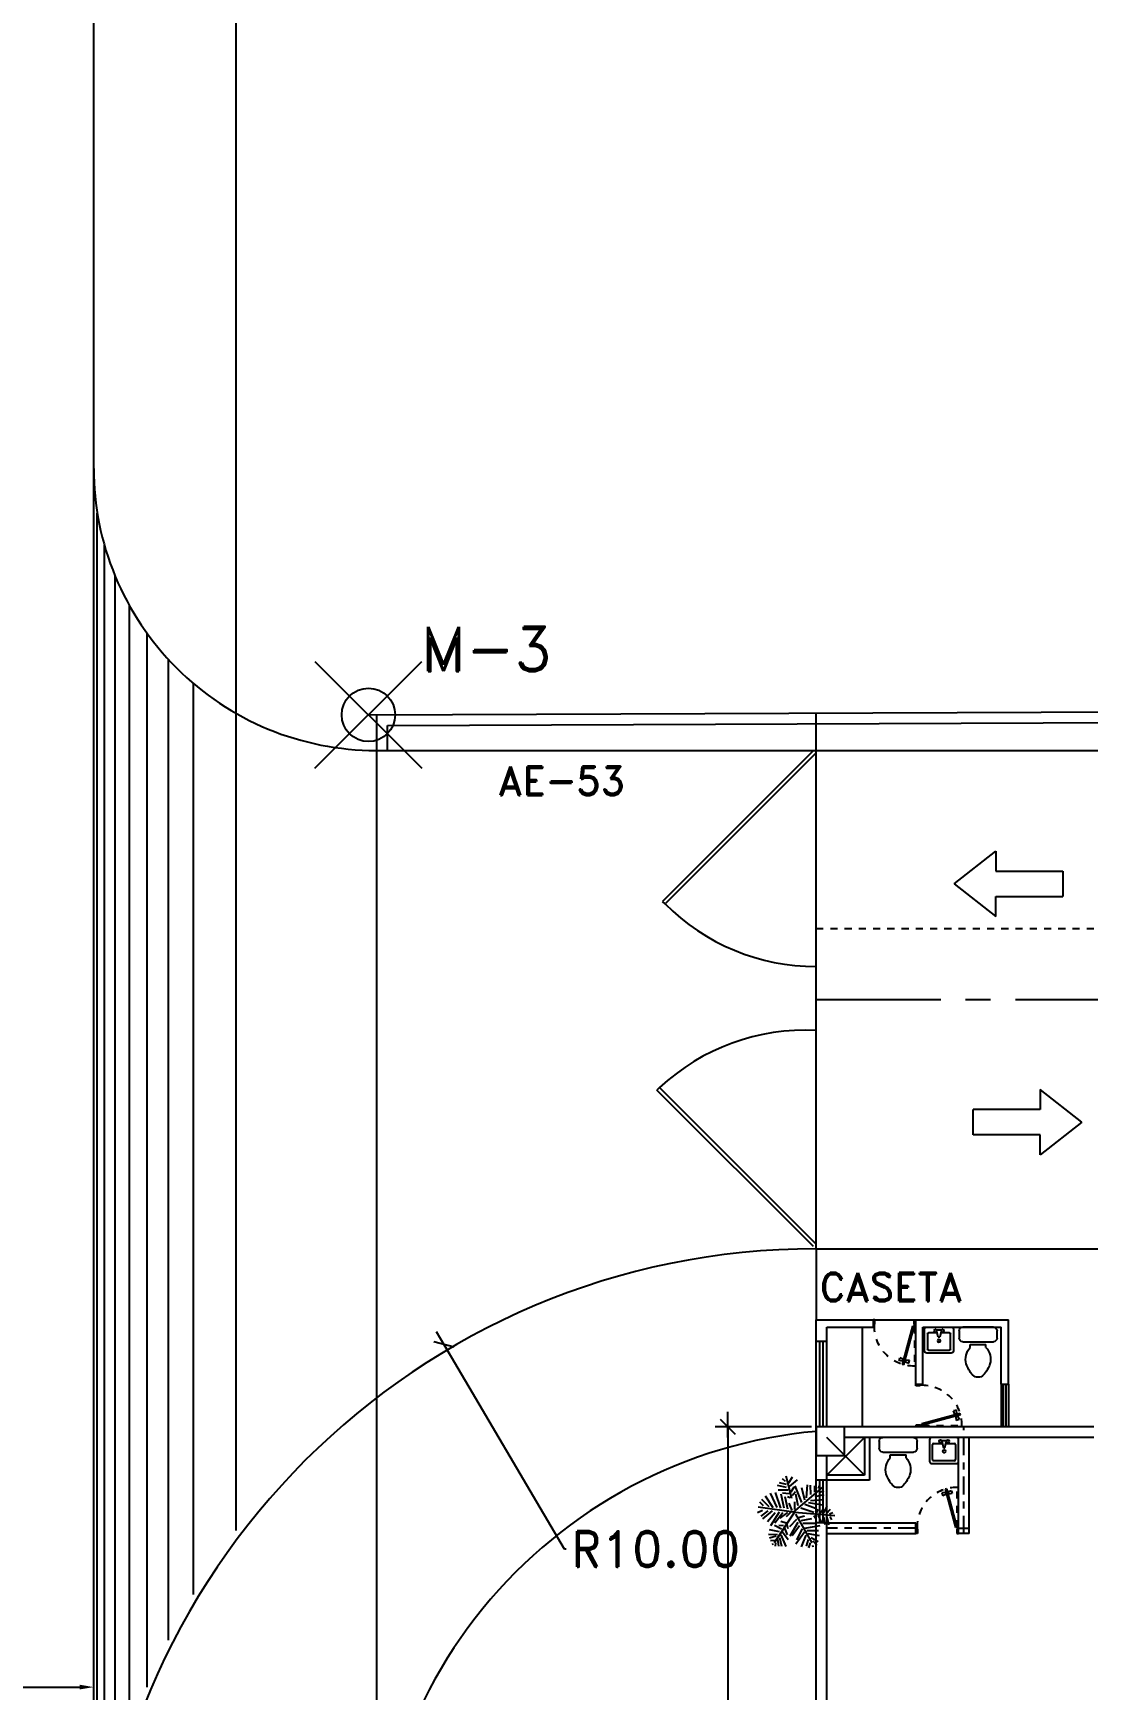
# Model space of a CAD drawing. Header units: millimetres. Extents: x 1590 to 1932, y -48 to 167.
# Drawn here: x 1619.74 to 1634.55, y 114.41 to 137.68 of the extents above; entities that cross this region are included whole.
import ezdxf

# ---------------------------------------------------------------- set-up
doc = ezdxf.new("R2010")
doc.units = ezdxf.units.MM
doc.header["$LTSCALE"] = 0.1
doc.header["$MEASUREMENT"] = 0
doc.header["$PDMODE"] = 35
doc.header["$PDSIZE"] = 0.75
for name, pattern in [('CENTER2', [1.125, 0.75, -0.125, 0.125, -0.125]), ('CENTERX2', [4, 2.5, -0.5, 0.5, -0.5]), ('DASHED', [0.75, 0.5, -0.25]), ('HIDDEN2', [0.1875, 0.125, -0.0625])]:
    doc.linetypes.add(name, pattern=pattern)
doc.layers.get('0').update_dxf_attribs({"linetype": 'CONTINUOUS'})
doc.layers.get('DEFPOINTS').update_dxf_attribs({"linetype": 'CONTINUOUS'})
for name, color, linetype in [('_KTI_CONTROL', 7, 'CONTINUOUS'), ('A-FURN-PLNT', 1, 'CONTINUOUS'), ('C-PRKG-CARS', 1, 'CONTINUOUS'), ('CALLES', 3, 'CONTINUOUS'), ('EJES', 1, 'CENTER2'), ('HATCH', 1, 'CONTINUOUS'), ('P-FIXT', 1, 'CONTINUOUS'), ('PARED', 4, 'CONTINUOUS'), ('PAREDES', 3, 'CONTINUOUS'), ('TERRENO', 4, 'CONTINUOUS'), ('TEXT', 3, 'CONTINUOUS')]:
    doc.layers.add(name, color=color, linetype=linetype)
doc.styles.add('ATT', font='txt')
doc.styles.add('ROMAND', font='romand.shx')
doc.dimstyles.new('URBA', dxfattribs={"dimtxt": 20, "dimasz": 0.5, "dimexe": 1.25, "dimexo": 0.63, "dimgap": 0.63, "dimtad": 0, "dimtih": 1, "dimtoh": 1, "dimzin": 1, "dimdsep": 46, "dimtxsty": 'ROMAND', "dimcen": 2.5, "dimclrd": 1, "dimclre": 1, "dimclrt": 3, "dimadec": 0, "dimazin": 0, "dimtfac": 1, "dimtmove": 0, "dimatfit": 3, "dimfxl": 1, "dimtvp": 1, "dimtolj": 1, "dimtzin": 1, "dimarcsym": 0})

# ---------------------------------------------------------------- blocks, each defined once
blk = doc.blocks.new('*D17')
at = {"color": 1, "linetype": 'Continuous', "lineweight": -2, "transparency": 16777216}
for p, q in [((1613.593, 101.416), (1613.593, 114.949)), ((1620.593, 101.416), (1620.593, 114.949)), ((1613.793, 114.449), (1620.393, 114.449))]:
    blk.add_line(p, q, dxfattribs=at)
at = {"color": 1, "linetype": 'Continuous', "transparency": 16777216}
for points in [[(1613.793, 114.483), (1613.793, 114.416), (1613.593, 114.449)], [(1620.393, 114.483), (1620.393, 114.416), (1620.593, 114.449)]]:
    blk.add_solid(points, dxfattribs=at)
at = {"layer": 'DEFPOINTS', "color": 0, "linetype": 'Continuous', "transparency": 16777216}
for p in [(1620.593, 114.449), (1613.593, 100.916), (1620.593, 100.916)]:
    blk.add_point(p, dxfattribs=at)
at = {"color": 3, "linetype": 'Continuous', "transparency": 16777216, "insert": (1617.093, 115.449), "char_height": 0.625, "attachment_point": 5, "style": 'ROMAND'}
blk.add_mtext('\\A1;{\\H1.000;7.00}', dxfattribs=at)
blk = doc.blocks.new('UTP1$0$DIMBLOCK')
at = {"color": 1}
blk.add_line((-7.5, 0), (10.5, 0), dxfattribs=at)
at = {"color": 4}
blk.add_line((-5.25, -5.25), (5.25, 5.25), dxfattribs=at)
blk = doc.blocks.new('*D104')
at = {"layer": 'CALLES', "color": 1, "linetype": 'Continuous', "lineweight": -2, "transparency": 16777216}
for p, q in [((1627.205, 116.389), (1625.521, 119.243)), ((1627.225, 116.389), (1627.205, 116.389))]:
    blk.add_line(p, q, dxfattribs=at)
at = {"layer": 'DEFPOINTS', "color": 0, "linetype": 'Continuous', "transparency": 16777216}
for p in [(1625.511, 119.26), (1630.593, 110.647)]:
    blk.add_point(p, dxfattribs=at)
at = {"layer": 'CALLES', "color": 1, "linetype": 'Continuous', "lineweight": -2, "transparency": 16777216, "xscale": 0.02, "yscale": 0.02, "zscale": 0.02, "rotation": 120.5416132070291}
blk.add_blockref('UTP1$0$DIMBLOCK', (1625.511, 119.26), dxfattribs=at)
at = {"layer": 'CALLES', "color": 3, "linetype": 'Continuous', "transparency": 16777216, "insert": (1628.483, 116.389), "char_height": 0.5, "attachment_point": 5, "style": 'ROMAND'}
blk.add_mtext('\\A1;R10.00', dxfattribs=at)
blk = doc.blocks.new('P-GIRO-D')
at = {"color": 2}
for p, q in [((-0.31, 0.963), (-0.389, 0.952)), ((-0.389, 0.952), (-0.371, 0.884)), ((-0.297, 0.915), (-0.371, 0.884)), ((-0.281, 1.048), (-0.31, 1.041)), ((-0.31, 1.041), (-0.069, 0.142)), ((-0.31, 0.963), (-0.297, 0.915)), ((-0.288, 0.958), (-0.307, 0.953)), ((-0.28, 0.929), (-0.299, 0.924)), ((-0.281, 1.048), (-0.04, 0.15)), ((-0.239, 0.971), (-0.259, 0.966)), ((-0.232, 0.942), (-0.251, 0.937)), ((-0.242, 0.981), (-0.167, 1.011)), ((-0.242, 0.981), (-0.229, 0.933)), ((-0.229, 0.933), (-0.149, 0.944)), ((-0.167, 1.011), (-0.149, 0.944)), ((-1, 0.15), (-0.97, 0.15)), ((-0.96, 0), (-1, 0)), ((-0.97, 0.15), (-0.97, 0.1)), ((-0.97, 0.1), (-0.96, 0.1)), ((-0.96, 0.1), (-0.96, 0)), ((-0.04, 0.15), (-0.069, 0.142)), ((-0.04, 0.1), (-0.04, 0)), ((-0.03, 0.1), (-0.04, 0.1)), ((-0.04, 0), (0, 0)), ((-0.03, 0.15), (-0.03, 0.1)), ((0, 0.15), (-0.03, 0.15))]:
    blk.add_line(p, q, dxfattribs=at)
at = {"color": 1, "linetype": 'HIDDEN2'}
blk.add_line((-0.03, 0.15), (-0.03, 1.08), dxfattribs=at)
blk.add_arc((-0.04, 0.15), 0.93, 89.3839, 180, dxfattribs=at)
blk = doc.blocks.new('15PLAV06')
at = {"color": 0, "linetype": 'ByBlock'}
for p, q in [((0, 8.5), (0, -8.5)), ((16.5, 10), (1.5, 10)), ((2, -1.5), (2, 1.5)), ((7, 0.5), (3, 1.5)), ((4, 1.25), (4, 7.25)), ((4.75, 8), (15.25, 8)), ((7, -0.5), (7, 0.5)), ((16, 7.25), (16, -7.25)), ((18, -8.5), (18, 8.5)), ((1.5, -10), (16.5, -10)), ((3, -1.5), (7, -0.5)), ((4, -7.25), (4, -1.25)), ((15.25, -8), (4.75, -8))]:
    blk.add_line(p, q, dxfattribs=at)
for centre in [(2.5, 2.5), (9.5, 0), (2.5, -2.5)]:
    blk.add_circle(centre, 1, dxfattribs=at)
for centre, radius, start, end in [((1.5, 8.5), 1.5, 90, 180), ((4.75, 7.25), 0.75, 90, 180), ((15.25, 7.25), 0.75, 0, 90), ((16.5, 8.5), 1.5, 0, 90), ((1.5, -8.5), 1.5, 180, 270), ((4.75, -7.25), 0.75, 180, 270), ((15.25, -7.25), 0.75, 270, 0), ((16.5, -8.5), 1.5, 270, 0)]:
    blk.add_arc(centre, radius, start, end, dxfattribs=at)
at = {"color": 0, "linetype": 'ByBlock', "style": 'ATT'}
for tag, p, flags in [('ITEM', (0, -20), 3), ('ROOM_NUMBER', (0, -29), 1)]:
    blk.add_attdef(tag, p, '', height=6, dxfattribs=dict(at, flags=flags))
blk = doc.blocks.new('15PTOI01')
at = {"color": 0, "linetype": 'ByBlock'}
for p, q in [((2, 10.5), (6, 10.5)), ((0, -8.5), (0, 8.5)), ((8, 8.5), (8, -8.5)), ((9.5, 4.375), (9.5, -4.375)), ((11.25, 4.375), (9.5, 4.375)), ((11.25, -4.375), (9.5, -4.375)), ((6, -10.5), (2, -10.5))]:
    blk.add_line(p, q, dxfattribs=at)
for centre, radius, start, end in [((2, 8.5), 2, 90, 180), ((6, 8.5), 2, 0, 90), ((17.766404, -2.827313), 9.712715, 75.184599, 132.137709), ((13.6875, -12.03125), 19.717859, 49.950272, 70.559965), ((23.458333, 0), 4.229167, 313.602819, 46.397181), ((2, -8.5), 2, 180, 270), ((6, -8.5), 2, 270, 0), ((17.766404, 2.827313), 9.712715, 227.862291, 284.815401), ((13.6875, 12.03125), 19.717859, 289.440035, 310.049728)]:
    blk.add_arc(centre, radius, start, end, dxfattribs=at)
at = {"color": 0, "linetype": 'ByBlock', "style": 'ATT'}
for tag, p, flags in [('ITEM', (0, -23), 3), ('ROOM_NUMBER', (0, -32), 1)]:
    blk.add_attdef(tag, p, '', height=6, dxfattribs=dict(at, flags=flags))
blk = doc.blocks.new('ss1')
at = {"layer": '_KTI_CONTROL', "color": 1}
for points in [[(0.141, 0.122, 0), (0.141, 0.122, 0), (0.141, 0.122, 0), (0.141, 0.122, 0), (0.141, 0.122, 0)], [(0.141, 0.122, 0), (0.141, 0.122, 0), (0.141, 0.122, 0), (0.141, 0.122, 0), (0.141, 0.122, 0), (0.141, 0.122, 0), (0.141, 0.122, 0), (0.141, 0.122, 0), (0.141, 0.122, 0), (0.141, 0.122, 0), (0.141, 0.122, 0)]]:
    blk.add_polyline3d(points, dxfattribs=at)
at = {"layer": '_KTI_CONTROL'}
for points in [[(0.141, 0.122, 0), (0.141, 0.122, 0), (0.141, 0.122, 0), (0.141, 0.122, 0)], [(0.141, 0.122, 0), (0.141, 0.122, 0)]]:
    blk.add_polyline3d(points, dxfattribs=at)
at = {"layer": 'P-FIXT', "xscale": 0.0254, "yscale": 0.0254, "zscale": 0.0254}
blk.add_blockref('15PTOI01', (17.719, 12.528), dxfattribs=at)
blk = doc.blocks.new('2')
at = {"color": 3, "linetype": 'ByBlock'}
for p, q in [((1.063, -0.026), (0.479, 0.431)), ((0.479, 0.431), (0.479, 0.152)), ((0.479, 0.152), (-0.461, 0.152)), ((-0.461, 0.152), (-0.461, -0.204)), ((0.479, -0.204), (-0.461, -0.204)), ((1.063, -0.026), (0.479, -0.483)), ((0.479, -0.483), (0.479, -0.204))]:
    blk.add_line(p, q, dxfattribs=at)
blk = doc.blocks.new('*D321')
at = {"color": 1, "linetype": 'Continuous', "transparency": 16777216}
for p, q in [((1630.673, 118.104), (1629.318, 118.104)), ((1629.498, 118.084), (1629.498, 110.041)), ((1629.498, 98.682), (1629.498, 109.501)), ((1630.673, 98.662), (1629.318, 98.662))]:
    blk.add_line(p, q, dxfattribs=at)
at = {"layer": 'DEFPOINTS', "color": 0, "linetype": 'Continuous', "transparency": 16777216}
for p in [(1630.736, 118.104), (1629.498, 98.662), (1630.736, 98.662)]:
    blk.add_point(p, dxfattribs=at)
at = {"color": 1, "linetype": 'Continuous', "transparency": 16777216, "xscale": 0.02, "yscale": 0.02, "zscale": 0.02}
for p, rotation in [((1629.498, 118.104), 90), ((1629.498, 98.662), 270)]:
    blk.add_blockref('UTP1$0$DIMBLOCK', p, dxfattribs=dict(at, rotation=rotation))
at = {"color": 3, "linetype": 'Continuous', "transparency": 16777216, "insert": (1629.498, 109.771), "char_height": 0.5, "attachment_point": 5, "style": 'ROMAND'}
blk.add_mtext('\\A1;19.44', dxfattribs=at)
blk = doc.blocks.new('12PPLT13')
at = {"color": 0, "linetype": 'ByBlock'}
for p, q in [((0.072, 0.374), (-0.032, 0.463)), ((0.082, 0.423), (0.032, 0.506)), ((0.043, 0.216), (0.118, 0.512)), ((0.125, 0.441), (0.165, 0.477)), ((-0.269, 0.244), (-0.391, 0.267)), ((-0.34, 0.304), (-0.387, 0.319)), ((0.018, 0.032), (-0.372, 0.365)), ((-0.313, 0.348), (-0.334, 0.395)), ((-0.264, 0.301), (-0.264, 0.385)), ((-0.213, 0.267), (-0.209, 0.393)), ((-0.154, 0.223), (-0.166, 0.397)), ((-0.13, 0.192), (-0.091, 0.357)), ((-0.091, 0.16), (-0.004, 0.385)), ((-0.044, 0.117), (-0.012, 0.275)), ((0.039, 0.256), (-0.007, 0.309)), ((0.05, 0.305), (0.011, 0.37)), ((0.064, 0.226), (0.1, 0.238)), ((0.078, 0.277), (0.167, 0.287)), ((0.092, 0.327), (0.224, 0.327)), ((0.095, 0.074), (0.13, 0.239)), ((0.114, 0.402), (0.206, 0.423)), ((0.114, 0.362), (0.232, 0.388)), ((0.145, 0.085), (0.185, 0.271)), ((0.189, 0.085), (0.26, 0.294)), ((0.236, 0.093), (0.327, 0.286)), ((0.292, 0.089), (0.393, 0.247)), ((0.007, 0.034), (-0.532, -0.012)), ((-0.461, 0.009), (-0.508, 0.027)), ((-0.421, 0.013), (-0.475, 0.073)), ((-0.38, 0.017), (-0.429, 0.11)), ((-0.335, 0.019), (-0.382, 0.08)), ((-0.209, 0.188), (-0.374, 0.2)), ((-0.181, 0.16), (-0.372, 0.13)), ((-0.289, 0.021), (-0.311, 0.073)), ((-0.134, 0.14), (-0.275, 0.084)), ((-0.079, 0.089), (-0.252, 0.031)), ((-0.006, 0.006), (-0.224, -0.376)), ((0.003, 0.07), (0.003, 0.172)), ((0.007, 0.034), (0.279, -0.377)), ((0.018, 0.032), (0.492, 0.097)), ((0.039, 0.054), (0.078, 0.153)), ((0.055, 0.031), (0.118, -0.029)), ((0.098, 0.026), (0.204, -0.048)), ((0.161, 0.022), (0.271, -0.115)), ((0.213, 0.031), (0.327, -0.151)), ((0.264, 0.022), (0.367, -0.096)), ((0.303, 0.05), (0.433, -0.057)), ((0.346, 0.104), (0.445, 0.2)), ((0.361, 0.05), (0.457, -0.021)), ((0.421, 0.117), (0.472, 0.168)), ((0.436, 0.054), (0.5, 0.022)), ((-0.464, -0.026), (-0.49, -0.07)), ((-0.421, -0.026), (-0.454, -0.137)), ((-0.382, -0.03), (-0.4, -0.134)), ((-0.306, -0.009), (-0.35, -0.098)), ((-0.13, -0.183), (-0.335, -0.147)), ((-0.158, -0.214), (-0.316, -0.214)), ((-0.106, -0.115), (-0.28, -0.115)), ((-0.252, -0.011), (-0.278, -0.054)), ((-0.083, -0.08), (-0.224, -0.053)), ((-0.048, -0.037), (-0.126, -0.017)), ((-0.098, -0.19), (-0.02, -0.336)), ((-0.059, -0.151), (0.039, -0.286)), ((-0.04, -0.104), (0.067, -0.289)), ((-0.019, -0.066), (0.075, -0.164)), ((0.109, -0.131), (0.095, -0.185)), ((0.139, -0.18), (0.104, -0.269)), ((0.12, -0.114), (0.189, -0.092)), ((0.153, -0.15), (0.217, -0.147)), ((0.178, -0.194), (0.275, -0.148)), ((0.206, -0.23), (0.342, -0.202)), ((-0.173, -0.254), (-0.323, -0.28)), ((-0.217, -0.308), (-0.308, -0.359)), ((-0.237, -0.352), (-0.292, -0.411)), ((-0.233, -0.408), (-0.241, -0.43)), ((-0.201, -0.38), (-0.181, -0.443)), ((-0.177, -0.333), (-0.151, -0.423)), ((-0.145, -0.277), (-0.083, -0.43)), ((-0.126, -0.237), (-0.012, -0.395)), ((0.165, -0.23), (0.092, -0.334)), ((0.189, -0.273), (0.121, -0.427)), ((0.206, -0.308), (0.178, -0.423)), ((0.232, -0.33), (0.222, -0.423)), ((0.232, -0.269), (0.356, -0.266)), ((0.253, -0.287), (0.342, -0.316)), ((0.261, -0.377), (0.267, -0.423)), ((0.275, -0.348), (0.328, -0.352)), ((0.293, -0.395), (0.311, -0.401))]:
    blk.add_line(p, q, dxfattribs=at)
at = {"color": 0, "linetype": 'ByBlock', "style": 'ATT'}
for tag, p, flags in [('ITEM', (-1, -3.25), 3), ('ROOM_NUMBER', (-1, -4.583), 1)]:
    blk.add_attdef(tag, p, '', height=1, dxfattribs=dict(at, flags=flags))

msp = doc.modelspace()

# ---------------------------------------------------------------- linework, layer by layer
at = {"color": 1, "linetype": 'Continuous'}
for p, q in [((1630.7358, 128.1302), (1630.7358, 128.1302)), ((1631.5358, 119.6058), (1632.1358, 119.6058))]:
    msp.add_line(p, q, dxfattribs=at)
at = {"color": 2, "linetype": 'Continuous'}
for p, q in [((1633.3358, 118.7061), (1633.3358, 118.1043)), ((1633.4358, 118.7061), (1633.4358, 118.1043))]:
    msp.add_line(p, q, dxfattribs=at)
at = {"color": 4, "linetype": 'Continuous'}
for centre, radius, start, end in [((1630.7358, 110.4627), 10.1431, 90, 180), ((1631.3482, 111.2463), 6.8231, 95.14964, 186.59418)]:
    msp.add_arc(centre, radius, start, end, dxfattribs=at)
msp.add_point((1624.4496, 128.1057), dxfattribs=at)
at = {"layer": 'C-PRKG-CARS', "color": 2}
msp.add_line((1622.5927, 116.6473), (1622.5927, 158.3831), dxfattribs=at)
at = {"layer": 'CALLES', "linetype": 'Continuous'}
for p, q in [((1620.5927, 98.1302), (1620.5927, 157.9798)), ((1620.5927, 87.01), (1620.5927, 127.6057)), ((1620.5927, 52.886), (1620.5927, 125.5556)), ((1620.5927, 52.886), (1620.5927, 125.5556))]:
    msp.add_line(p, q, dxfattribs=at)
at = {"layer": 'CALLES', "color": 1, "linetype": 'Continuous'}
for p, q in [((1620.6427, 114.1624), (1620.6427, 130.9406)), ((1620.7427, 112.3728), (1620.7427, 130.4882)), ((1620.8927, 113.0783), (1620.8927, 130.0556)), ((1621.0927, 113.7698), (1621.0927, 129.6413)), ((1621.3427, 114.4469), (1621.3427, 129.2484)), ((1621.6427, 115.1079), (1621.6427, 128.8814)), ((1621.9927, 115.7502), (1621.9927, 128.5457))]:
    msp.add_line(p, q, dxfattribs=at)
at = {"layer": 'CALLES', "color": 4, "linetype": 'Continuous'}
msp.add_lwpolyline([(1630.7358, 117.7043), (1631.1358, 117.7043), (1631.1358, 118.1043), (1630.7358, 118.1043)], close=True, dxfattribs=at)
at = {"layer": 'HATCH', "color": 2, "linetype": 'Continuous'}
for p, q in [((1630.7004, 127.6057), (1628.5791, 125.4844)), ((1630.7358, 127.5704), (1628.6144, 125.4491)), ((1630.7004, 120.6363), (1628.5014, 122.8354)), ((1630.7358, 120.6717), (1628.5367, 122.8707))]:
    msp.add_line(p, q, dxfattribs=at)
at = {"layer": 'HATCH', "color": 1, "linetype": 'Continuous'}
for p, q in [((1628.6144, 125.4491), (1628.5791, 125.4844)), ((1628.5367, 122.8707), (1628.5014, 122.8354))]:
    msp.add_line(p, q, dxfattribs=at)
for centre, radius, start, end in [((1630.7358, 127.5704), 3, 225, 270), ((1630.5831, 120.6717), 3.0039, 87.08678, 132.94049)]:
    msp.add_arc(centre, radius, start, end, dxfattribs=at)
at = {"layer": 'PARED', "color": 4}
for p, q in [((1624.4533, 127.6057), (1774.5202, 127.6057)), ((1630.7358, 120.6058), (1756.5202, 120.6058))]:
    msp.add_line(p, q, dxfattribs=at)
at = {"layer": 'PARED', "color": 2}
for p, q in [((1630.7358, 120.6058), (1630.7358, 119.6058)), ((1631.3858, 118.1061), (1631.3858, 119.5058)), ((1630.7358, 118.1043), (1630.7358, 119.3058)), ((1630.8858, 118.1043), (1630.8858, 119.3058)), ((1632.1358, 116.6061), (1632.1358, 116.7561))]:
    msp.add_line(p, q, dxfattribs=at)
at = {"layer": 'PARED', "color": 3}
for p, q in [((1630.7358, 119.3058), (1630.7358, 119.6058)), ((1630.7358, 119.6058), (1631.5358, 119.6058)), ((1630.8858, 119.3058), (1630.8858, 119.5058)), ((1630.8858, 119.5058), (1631.5358, 119.5058)), ((1631.5358, 119.6058), (1631.5358, 119.5058)), ((1632.1358, 118.7061), (1632.1358, 119.6058)), ((1632.1358, 119.6058), (1633.4358, 119.6058)), ((1632.2358, 118.7061), (1632.2358, 119.5058)), ((1632.2358, 119.5058), (1633.3358, 119.5058)), ((1633.3358, 118.7061), (1633.3358, 119.5058)), ((1633.4358, 118.7061), (1633.4358, 119.6058)), ((1630.8858, 119.3058), (1630.7358, 119.3058)), ((1632.1358, 118.7061), (1632.2358, 118.7061)), ((1633.3358, 118.7061), (1633.4358, 118.7061)), ((1634.6358, 117.9543), (1631.1358, 117.9543))]:
    msp.add_line(p, q, dxfattribs=at)
at = {"layer": 'PARED', "color": 1}
for p, q in [((1630.7858, 118.1043), (1630.7858, 119.3058)), ((1630.8358, 118.1043), (1630.8358, 119.3058)), ((1631.4158, 117.4261), (1630.8858, 117.9561)), ((1631.4158, 117.9561), (1630.8858, 117.4261)), ((1630.7858, 116.7561), (1630.7858, 117.3579)), ((1630.8358, 116.7561), (1630.8358, 117.3579))]:
    msp.add_line(p, q, dxfattribs=at)
at = {"layer": 'PARED', "color": 8}
for p, q in [((1633.3688, 118.1061), (1633.3688, 118.7061)), ((1633.4028, 118.1061), (1633.4028, 118.7061))]:
    msp.add_line(p, q, dxfattribs=at)
at = {"layer": 'PARED', "color": 8, "linetype": 'CENTERX2'}
for p, q in [((1632.8108, 116.6061), (1632.8108, 118.1043)), ((1632.1358, 116.6811), (1630.8858, 116.6811)), ((1632.7358, 116.6811), (1632.8858, 116.6811))]:
    msp.add_line(p, q, dxfattribs=at)
at = {"layer": 'PARED', "color": 3}
msp.add_arc((1624.555, 131.5681), 3.9623, 180, 270.055, dxfattribs=at)
at = {"layer": 'PAREDES', "color": 8, "linetype": 'DASHED'}
msp.add_line((1630.7358, 125.1057), (1756.5202, 125.1057), dxfattribs=at)
at = {"layer": 'PAREDES', "color": 1, "linetype": 'CENTERX2', "ltscale": 7}
msp.add_line((1630.7358, 124.1058), (1774.5202, 124.1058), dxfattribs=at)
at = {"layer": 'TERRENO', "color": 5, "linetype": 'Continuous'}
for p, q in [((1624.4523, 128.1057), (1776.0202, 128.6965)), ((1624.5927, -20.9342), (1624.5672, 128.1062))]:
    msp.add_line(p, q, dxfattribs=at)
at = {"layer": 'TERRENO', "color": 2, "linetype": 'Continuous'}
for p, q in [((1624.7172, 127.9568), (1776.0208, 128.5465)), ((1624.7173, 127.6057), (1624.7172, 127.9568)), ((1631.4158, 117.9561), (1631.4158, 117.4261)), ((1631.4858, 117.9561), (1631.4858, 117.3561)), ((1632.7358, 116.6061), (1632.7358, 117.9543)), ((1632.8858, 116.6061), (1632.8858, 117.9543)), ((1630.8858, 113.5043), (1630.8858, 117.7043)), ((1631.4158, 117.4261), (1630.8858, 117.4261)), ((1631.4858, 117.3561), (1630.8858, 117.3561)), ((1630.8858, 116.7561), (1632.1358, 116.7561)), ((1630.8858, 116.6061), (1632.1358, 116.6061)), ((1632.8858, 116.6061), (1632.7358, 116.6061))]:
    msp.add_line(p, q, dxfattribs=at)
at = {"layer": 'TERRENO', "color": 3, "linetype": 'Continuous'}
msp.add_line((1630.7358, 127.6057), (1630.7358, 128.1302), dxfattribs=at)
at = {"layer": 'TERRENO', "color": 8, "linetype": 'Continuous'}
msp.add_line((1630.7358, 120.6058), (1630.7358, 127.6057), dxfattribs=at)
at = {"layer": 'TERRENO', "color": 4, "linetype": 'Continuous'}
for p, q in [((1630.7358, 74.9207), (1630.7358, 118.1061)), ((1630.8858, 117.3561), (1630.7358, 117.3561)), ((1630.8858, 116.7561), (1630.7358, 116.7561))]:
    msp.add_line(p, q, dxfattribs=at)
at = {"layer": 'TERRENO', "color": 6, "linetype": 'Continuous'}
msp.add_line((1634.6358, 118.1043), (1630.7358, 118.1043), dxfattribs=at)

# ---------------------------------------------------------------- block references
at = {"color": 1, "linetype": 'Continuous', "xscale": -1, "rotation": 90}
for p in [(1645.5379, 137.2231), (1644.4151, 135.6735)]:
    msp.add_blockref('ss1', p, dxfattribs=at)
at = {"color": 1, "linetype": 'Continuous', "rotation": 270}
for p in [(1624.1315, 135.6735), (1634.0565, 135.6735)]:
    msp.add_blockref('ss1', p, dxfattribs=at)
at = {"xscale": -1}
for p, rotation in [((1633.7395, 125.7582), 359.9999999999982), ((1633.4037, 122.3583), 179.9999999999981)]:
    msp.add_blockref('2', p, dxfattribs=dict(at, rotation=rotation))
at = {"layer": 'A-FURN-PLNT', "color": 8, "xscale": -1.050000000000068, "yscale": 1.049999999999999, "zscale": 1.05}
msp.add_blockref('12PPLT13', (1630.4391, 116.8725), dxfattribs=at)
msp.add_blockref('12PPLT13', (1630.4391, 116.8725), dxfattribs=at)
at = {"layer": 'P-FIXT', "yscale": 0.02031999999999812}
for p, xscale, zscale, rotation in [((1632.4613, 119.5058), -0.02031999999999812, 0.02032, 90), ((1632.5326, 117.9543), 0.02031999999999812, 0.02031999999999812, 270)]:
    msp.add_blockref('15PLAV06', p, dxfattribs=dict(at, xscale=xscale, zscale=zscale, rotation=rotation))
at = {"layer": 'PARED', "xscale": -0.6, "yscale": 0.6, "rotation": 180}
msp.add_blockref('P-GIRO-D', (1632.1358, 119.6058), dxfattribs=at)
at = {"layer": 'PARED', "color": 3, "xscale": 0.6, "yscale": 0.6, "rotation": 270}
msp.add_blockref('P-GIRO-D', (1632.1358, 118.1061), dxfattribs=at)
at = {"layer": 'PARED', "xscale": 0.6, "yscale": 0.6}
msp.add_blockref('P-GIRO-D', (1632.7358, 116.6061), dxfattribs=at)

# ---------------------------------------------------------------- texts
at = {"layer": 'EJES', "color": 3, "style": 'ROMAND'}
msp.add_text('M-3', height=0.625, rotation=0, dxfattribs=at).set_placement((1625.1836, 128.7178))
at = {"layer": 'TEXT', "color": 2, "style": 'ROMAND'}
for s, p in [('AE-53', (1626.2718, 126.9796)), ('CASETA', (1630.7882, 119.87))]:
    msp.add_text(s, height=0.4, dxfattribs=at).set_placement(p)

# ---------------------------------------------------------------- dimensions: what is measured, and where the dimension line sits
at = {"color": 7, "linetype": 'Continuous'}
dim = msp.add_linear_dim(base=(1629.4984, 98.6619), p1=(1630.7358, 118.1043), p2=(1630.7358, 98.6619), angle=90, dimstyle='URBA', override={"dimtxt": 0.5, "dimasz": 0.02, "dimexe": 0.18, "dimexo": 0.0625, "dimgap": 0.02, "dimzin": 0, "dimblk1": 'UTP1$0$DIMBLOCK', "dimblk2": 'UTP1$0$DIMBLOCK', "dimsah": 1, "dimcen": 0.09, "dimtdec": 4, "dimtofl": 0, "dimtvp": 0, "dimtzin": 0}, dxfattribs=at)
dim.commit()
dim.dimension.update_dxf_attribs({"geometry": '*D321', "text_midpoint": (1629.4984, 109.7708), "dimtype": 160})
at = {"color": 4, "linetype": 'Continuous'}
dim = msp.add_linear_dim(base=(1620.5927, 114.4492), p1=(1613.5927, 100.9157), p2=(1620.5927, 100.9157), text='{\\H1.000;7.00}', dimstyle='URBA', override={"dimtxt": 0.625, "dimasz": 0.2, "dimexe": 0.5, "dimexo": 0.5, "dimgap": 0.1}, dxfattribs=at)
dim.commit()
dim.dimension.update_dxf_attribs({"geometry": '*D17', "text_midpoint": (1617.0927, 115.4492)})
at = {"layer": 'CALLES', "color": 7, "linetype": 'Continuous'}
dim = msp.add_radius_dim(center=(1630.5927, 110.6473), mpoint=(1625.5111, 119.2599), dimstyle='URBA', override={"dimtxt": 0.5, "dimasz": 0.02, "dimexe": 0.18, "dimexo": 0.0625, "dimgap": 0.02, "dimzin": 0, "dimblk1": 'UTP1$0$DIMBLOCK', "dimblk2": 'UTP1$0$DIMBLOCK', "dimsah": 1, "dimcen": 0.09, "dimtdec": 4, "dimtofl": 0, "dimtvp": 0, "dimtzin": 0}, dxfattribs=at)
dim.commit()
dim.dimension.update_dxf_attribs({"geometry": '*D104', "text_midpoint": (1628.4832, 116.3888), "dimtype": 164})

doc.saveas('drawing.dxf')
